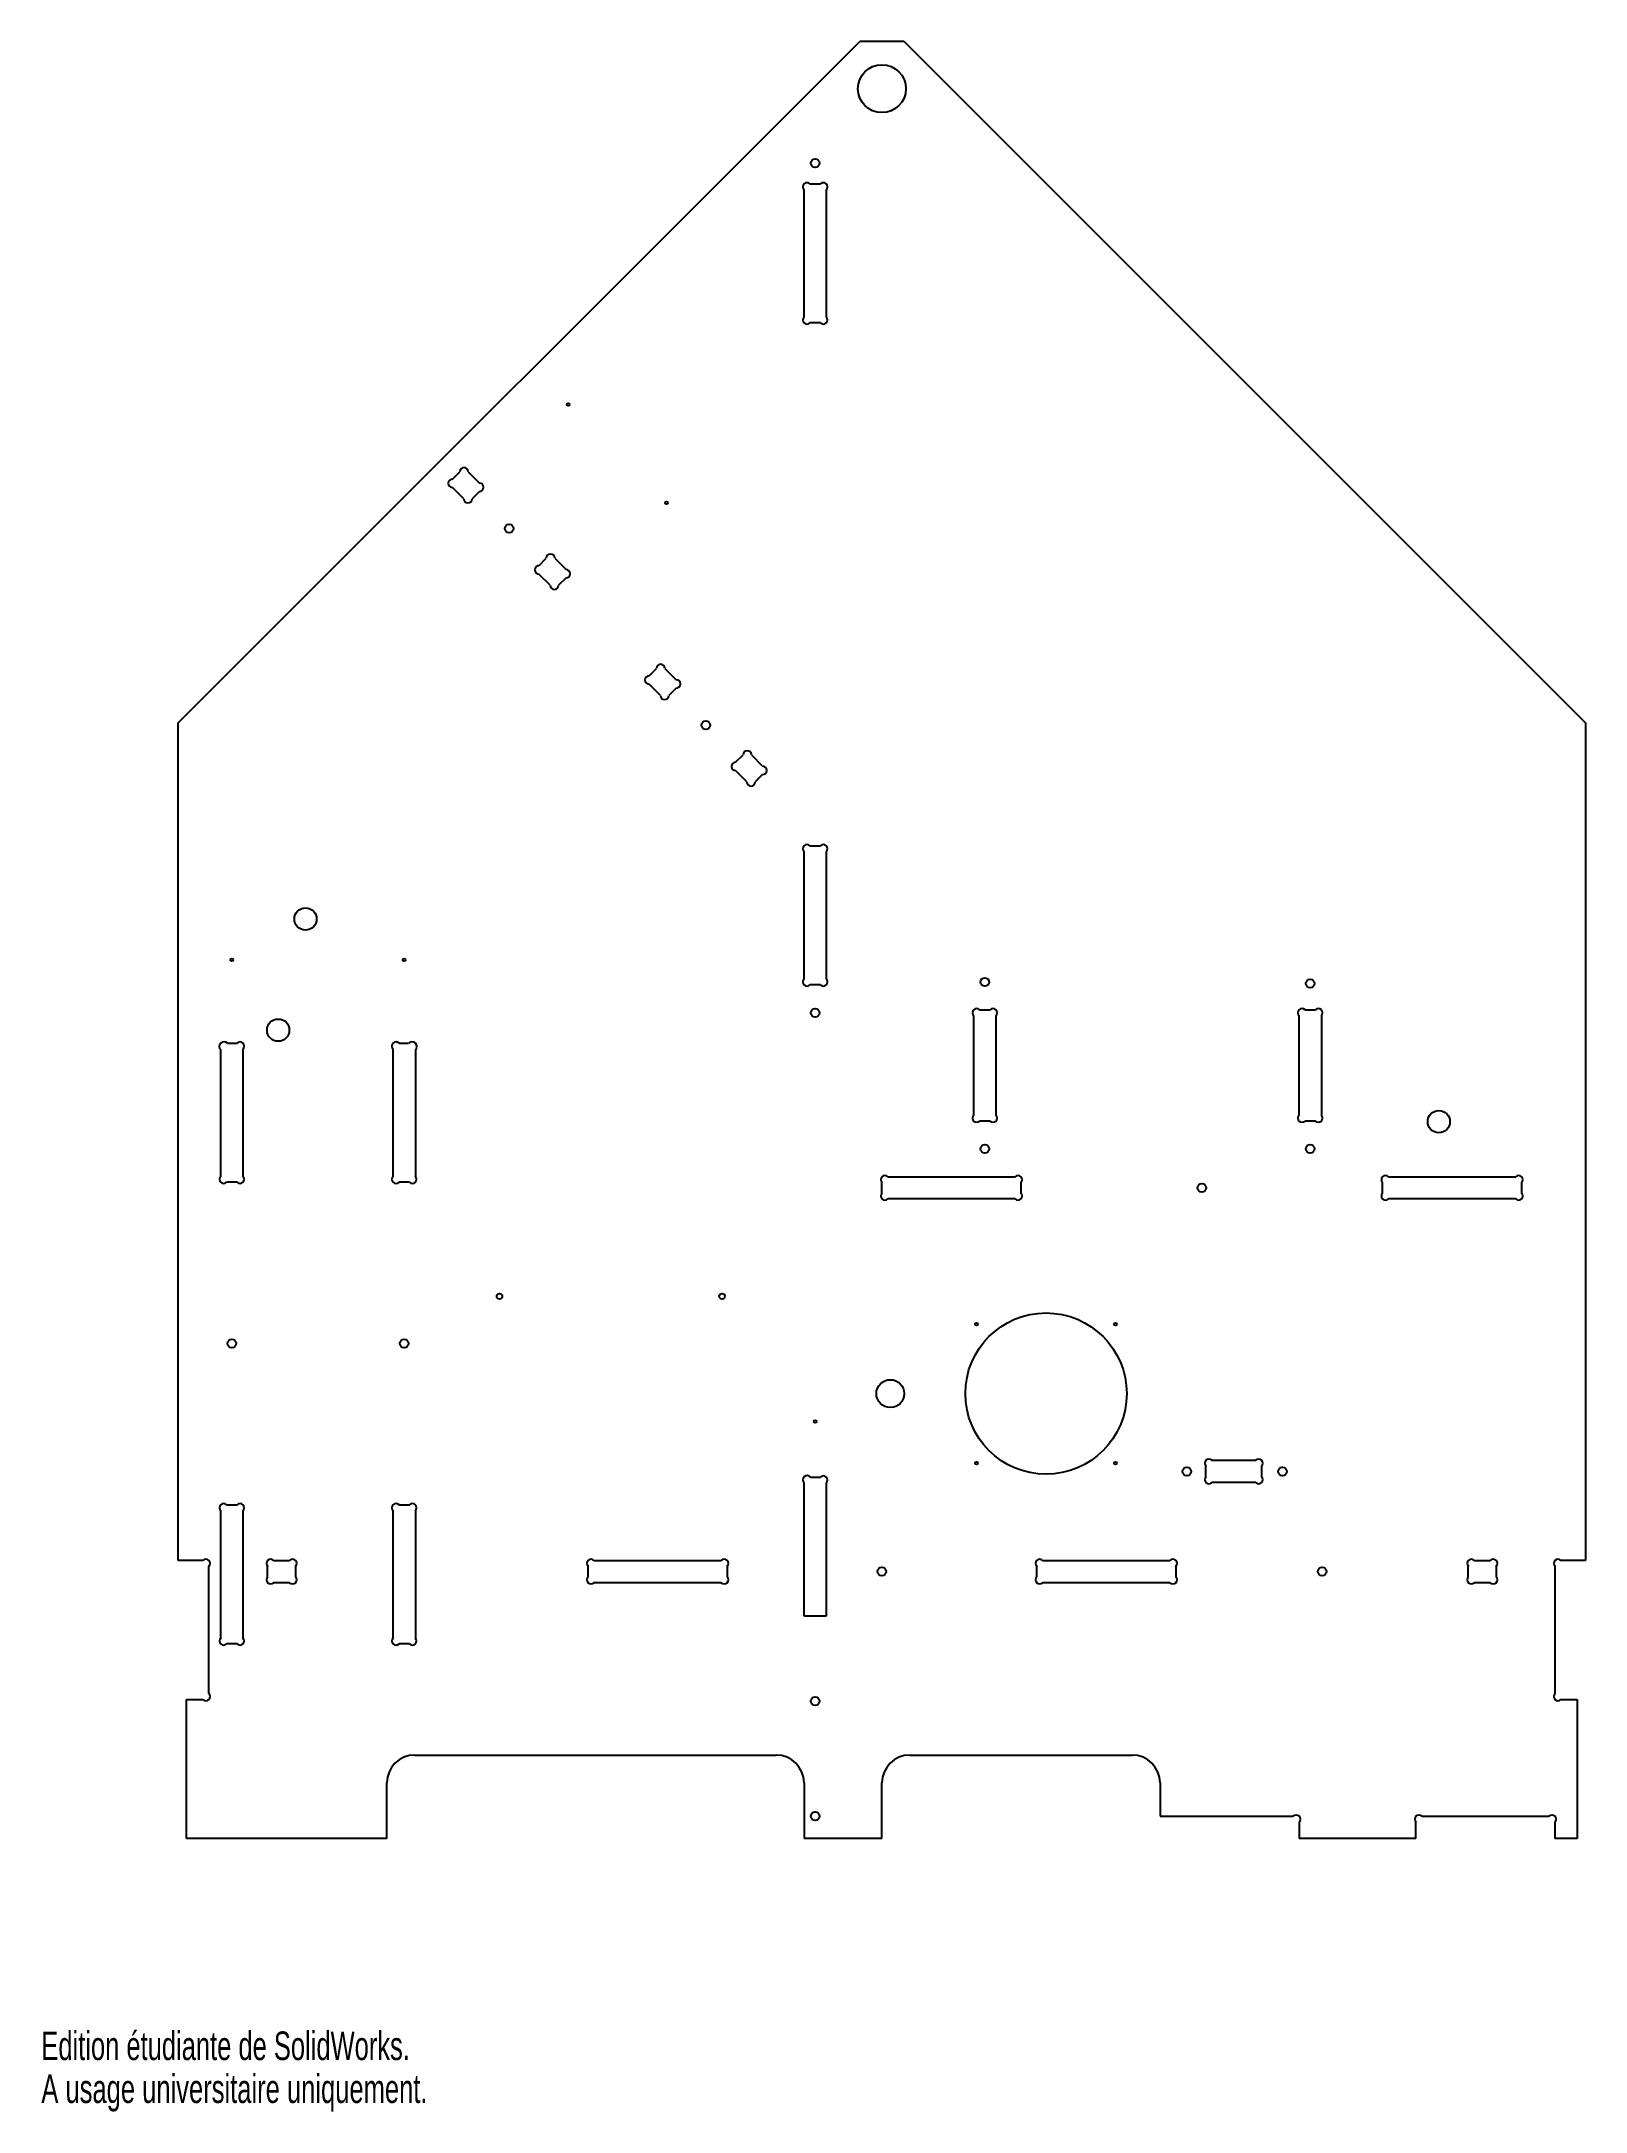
# Model space of a CAD drawing. Extents: x 0 to 278, y 0 to 372.
import ezdxf
from ezdxf.enums import TextEntityAlignment as Align

# ---------------------------------------------------------------- set-up
doc = ezdxf.new("R2010")
doc.units = 0
doc.layers.get('0').update_dxf_attribs({"linetype": 'CONTINUOUS'})

msp = doc.modelspace()

# ---------------------------------------------------------------- linework, layer by layer
at = {"color": 7, "linetype": 'CONTINUOUS'}
for p, q in [((24.61, 249.71), (147.11, 372.21)), ((155.11, 372.21), (147.11, 372.21)), ((155.11, 372.21), (277.61, 249.71)), ((138.17, 346.59), (140.05, 346.59)), ((137.11, 322.65), (137.11, 345.53)), ((141.11, 345.53), (141.11, 322.65)), ((140.05, 321.59), (138.17, 321.59)), ((73.9, 293.51), (75.23, 294.84)), ((76.73, 294.84), (78.76, 292.8)), ((75.93, 289.97), (73.9, 292.01)), ((78.76, 291.3), (77.43, 289.97)), ((89.45, 277.95), (90.78, 279.28)), ((92.28, 279.28), (94.32, 277.25)), ((91.49, 274.42), (89.45, 276.45)), ((94.32, 275.75), (92.99, 274.42)), ((109.25, 258.15), (110.58, 259.48)), ((112.08, 259.48), (114.12, 257.45)), ((111.29, 254.62), (109.25, 256.65)), ((114.12, 255.95), (112.79, 254.62)), ((24.61, 99.09), (24.61, 249.71)), ((277.61, 249.71), (277.61, 99.09)), ((124.81, 242.6), (126.14, 243.93)), ((127.64, 243.93), (129.67, 241.89)), ((126.84, 239.06), (124.81, 241.1)), ((129.67, 240.39), (128.34, 239.06)), ((138.17, 227.59), (140.05, 227.59)), ((137.11, 203.65), (137.11, 226.53)), ((141.11, 226.53), (141.11, 203.65)), ((140.05, 202.59), (138.17, 202.59)), ((168.67, 198.09), (170.55, 198.09)), ((227.17, 198.09), (229.05, 198.09)), ((167.61, 179.15), (167.61, 197.03)), ((171.61, 197.03), (171.61, 179.15)), ((226.11, 179.15), (226.11, 197.03)), ((230.11, 197.03), (230.11, 179.15)), ((32.24, 168.15), (32.24, 190.88)), ((33.46, 192.09), (35.18, 192.09)), ((36.24, 191.03), (36.24, 168.15)), ((63.24, 168.15), (63.24, 191.03)), ((64.3, 192.09), (66.03, 192.09)), ((67.24, 190.88), (67.24, 168.15)), ((170.55, 178.09), (168.67, 178.09)), ((229.05, 178.09), (227.17, 178.09)), ((152.17, 168.09), (175.05, 168.09)), ((242.17, 168.09), (265.05, 168.09)), ((35.18, 167.09), (33.3, 167.09)), ((66.18, 167.09), (64.3, 167.09)), ((151.11, 165.15), (151.11, 167.03)), ((175.05, 164.09), (152.17, 164.09)), ((176.11, 167.03), (176.11, 165.15)), ((241.11, 165.15), (241.11, 167.03)), ((265.05, 164.09), (242.17, 164.09)), ((266.11, 167.03), (266.11, 165.15)), ((209.36, 114.15), (209.36, 116.03)), ((210.42, 117.09), (218.3, 117.09)), ((219.36, 116.03), (219.36, 114.15)), ((137.11, 89.09), (137.11, 113.03)), ((138.25, 114.09), (140.05, 114.09)), ((141.11, 113.03), (141.11, 89.09)), ((218.3, 113.09), (210.42, 113.09)), ((32.24, 85.15), (32.24, 108.03)), ((33.3, 109.09), (35.18, 109.09)), ((36.24, 108.03), (36.24, 85.15)), ((63.24, 85.15), (63.24, 108.03)), ((64.3, 109.09), (66.18, 109.09)), ((67.24, 108.03), (67.24, 85.15)), ((29.05, 99.09), (24.61, 99.09)), ((30.11, 75.15), (30.11, 98.03)), ((40.68, 96.15), (40.68, 98.03)), ((41.74, 99.09), (44.62, 99.09)), ((45.68, 98.03), (45.68, 96.15)), ((98.28, 96.15), (98.28, 98.03)), ((99.34, 99.09), (122.22, 99.09)), ((123.28, 98.03), (123.28, 96.15)), ((178.94, 96.15), (178.94, 98.03)), ((180, 99.09), (202.88, 99.09)), ((203.94, 98.03), (203.94, 96.15)), ((256.53, 96.15), (256.53, 98.03)), ((257.6, 99.09), (260.47, 99.09)), ((261.53, 98.03), (261.53, 96.15)), ((272.11, 98.03), (272.11, 75.15)), ((277.61, 99.09), (273.17, 99.09)), ((44.62, 95.09), (41.74, 95.09)), ((122.22, 95.09), (99.34, 95.09)), ((202.88, 95.09), (180, 95.09)), ((260.47, 95.09), (257.6, 95.09)), ((141.11, 89.09), (137.11, 89.09)), ((35.18, 84.09), (33.3, 84.09)), ((66.18, 84.09), (64.3, 84.09)), ((26.11, 49.09), (26.11, 74.09)), ((26.11, 74.09), (29.05, 74.09)), ((273.17, 74.09), (276.11, 74.09)), ((276.11, 74.09), (276.11, 49.09)), ((67.11, 64.09), (132.11, 64.09)), ((156.11, 64.09), (196.11, 64.09)), ((62.11, 49.09), (62.11, 59.09)), ((137.11, 59.09), (137.11, 49.09)), ((151.11, 49.09), (151.11, 59.09)), ((201.11, 59.09), (201.11, 53.09)), ((201.11, 53.09), (225.05, 53.09)), ((248.17, 53.09), (271.05, 53.09)), ((62.11, 49.09), (26.11, 49.09)), ((151.11, 49.09), (137.11, 49.09)), ((226.11, 52.03), (226.11, 49.09)), ((247.11, 49.09), (226.11, 49.09)), ((247.11, 49.09), (247.11, 52.03)), ((272.11, 52.03), (272.11, 49.09)), ((276.11, 49.09), (272.11, 49.09))]:
    msp.add_line(p, q, dxfattribs=at)
for centre, radius in [((151.11, 363.71), 4.31), ((139.11, 350.34), 0.775), ((94.7, 306.91), 0.25), ((112.38, 289.24), 0.25), ((84.11, 284.63), 0.775), ((119.46, 249.27), 0.775), ((47.49, 214.43), 2), ((34.24, 207.09), 0.25), ((65.24, 207.09), 0.25), ((169.61, 203.09), 0.775), ((228.11, 202.84), 0.775), ((139.11, 197.56), 0.775), ((42.57, 194.44), 2), ((251.23, 177.99), 2), ((169.61, 173.09), 0.775), ((228.11, 173.09), 0.775), ((208.61, 166.09), 0.775), ((82.37, 146.59), 0.5), ((122.37, 146.59), 0.5), ((180.61, 129.09), 14.5), ((168.11, 141.59), 0.25), ((193.11, 141.59), 0.25), ((34.24, 138.09), 0.775), ((65.24, 138.09), 0.775), ((152.61, 129.09), 2.5), ((139.11, 124.09), 0.25), ((168.11, 116.59), 0.25), ((193.11, 116.59), 0.25), ((205.92, 115.09), 0.775), ((223.11, 115.09), 0.775), ((151.11, 97.09), 0.775), ((230.24, 97.09), 0.775), ((139.11, 73.8), 0.775), ((139.11, 53.09), 0.775)]:
    msp.add_circle(centre, radius, dxfattribs=at)
for centre, radius, start, end in [((137.64, 346.06), 0.75, 45, 225), ((140.58, 346.06), 0.75, 315, 135), ((137.64, 322.12), 0.75, 135, 315), ((140.58, 322.12), 0.75, 225, 45), ((75.98, 294.84), 0.75, 0, 180), ((73.9, 292.76), 0.75, 90, 270), ((78.76, 292.05), 0.75, 270, 90), ((76.68, 289.97), 0.75, 180, 0), ((91.53, 279.28), 0.75, 360, 180), ((89.45, 277.2), 0.75, 90, 270), ((94.32, 276.5), 0.75, 270, 90), ((92.24, 274.42), 0.75, 180, 0), ((109.25, 257.4), 0.75, 90, 270), ((111.33, 259.48), 0.75, 360, 180), ((114.12, 256.7), 0.75, 270, 90), ((112.04, 254.62), 0.75, 180, 0), ((124.81, 241.85), 0.75, 90, 270), ((126.89, 243.93), 0.75, 0, 180), ((127.59, 239.06), 0.75, 180, 360), ((129.67, 241.14), 0.75, 270, 90), ((137.64, 227.06), 0.75, 45, 225), ((140.58, 227.06), 0.75, 315, 135), ((137.64, 203.12), 0.75, 135, 315), ((140.58, 203.12), 0.75, 225, 45), ((168.14, 197.56), 0.75, 45, 225), ((171.08, 197.56), 0.75, 315, 135), ((226.64, 197.56), 0.75, 45, 225), ((229.58, 197.56), 0.75, 315, 135), ((32.85, 191.48), 0.859, 45, 225), ((35.71, 191.56), 0.75, 315, 135), ((63.77, 191.56), 0.75, 45, 225), ((66.64, 191.48), 0.859, 315, 135), ((168.14, 178.62), 0.75, 135, 315), ((171.08, 178.62), 0.75, 225, 45), ((226.64, 178.62), 0.75, 135, 315), ((229.58, 178.62), 0.75, 225, 45), ((32.77, 167.62), 0.75, 135, 315), ((35.71, 167.62), 0.75, 225, 45), ((63.77, 167.62), 0.75, 135, 315), ((66.71, 167.62), 0.75, 225, 45), ((151.64, 167.56), 0.75, 45, 225), ((175.58, 167.56), 0.75, 315, 135), ((241.64, 167.56), 0.75, 45, 225), ((265.58, 167.56), 0.75, 315, 135), ((151.64, 164.62), 0.75, 135, 315), ((175.58, 164.62), 0.75, 225, 45), ((241.64, 164.62), 0.75, 135, 315), ((265.58, 164.62), 0.75, 225, 45), ((209.89, 116.56), 0.75, 45, 225), ((218.83, 116.56), 0.75, 315, 135), ((137.68, 113.56), 0.78, 42.8595, 222.8595), ((140.58, 113.56), 0.75, 315, 135), ((209.89, 113.62), 0.75, 135, 315), ((218.83, 113.62), 0.75, 225, 45), ((32.77, 108.56), 0.75, 45, 225), ((35.71, 108.56), 0.75, 315, 135), ((63.77, 108.56), 0.75, 45, 225), ((66.71, 108.56), 0.75, 315, 135), ((29.58, 98.56), 0.75, 315, 135), ((41.21, 98.56), 0.75, 45, 225), ((45.15, 98.56), 0.75, 315, 135), ((98.81, 98.56), 0.75, 45, 225), ((122.75, 98.56), 0.75, 315, 135), ((179.47, 98.56), 0.75, 45, 225), ((203.41, 98.56), 0.75, 315, 135), ((257.07, 98.56), 0.75, 45, 225), ((261, 98.56), 0.75, 315, 135), ((272.64, 98.56), 0.75, 45, 225), ((41.21, 95.62), 0.75, 135, 315), ((45.15, 95.62), 0.75, 225, 45), ((98.81, 95.62), 0.75, 135, 315), ((122.75, 95.62), 0.75, 225, 45), ((179.47, 95.62), 0.75, 135, 315), ((203.41, 95.62), 0.75, 225, 45), ((257.07, 95.62), 0.75, 135, 315), ((261, 95.62), 0.75, 225, 45), ((32.77, 84.62), 0.75, 135, 315), ((35.71, 84.62), 0.75, 225, 45), ((63.77, 84.62), 0.75, 135, 315), ((66.71, 84.62), 0.75, 225, 45), ((29.58, 74.62), 0.75, 225, 45), ((272.64, 74.62), 0.75, 135, 315), ((67.11, 59.09), 5, 90, 180), ((132.11, 59.09), 5, 360, 90), ((156.11, 59.09), 5, 90, 180), ((196.11, 59.09), 5, 0, 90), ((225.58, 52.56), 0.75, 315, 135), ((247.64, 52.56), 0.75, 45, 225), ((271.58, 52.56), 0.75, 315, 135)]:
    msp.add_arc(centre, radius, start, end, dxfattribs=at)

# ---------------------------------------------------------------- texts
for s, width, p in [('Edition étudiante de SolidWorks.', 0.667188, (0, 7.71)), ('A usage universitaire uniquement.', 0.668182, (0, 0))]:
    msp.add_text(s, height=5.1381, dxfattribs=dict(at, width=width)).set_placement(p, align=Align.BOTTOM_LEFT)

doc.saveas('drawing.dxf')
